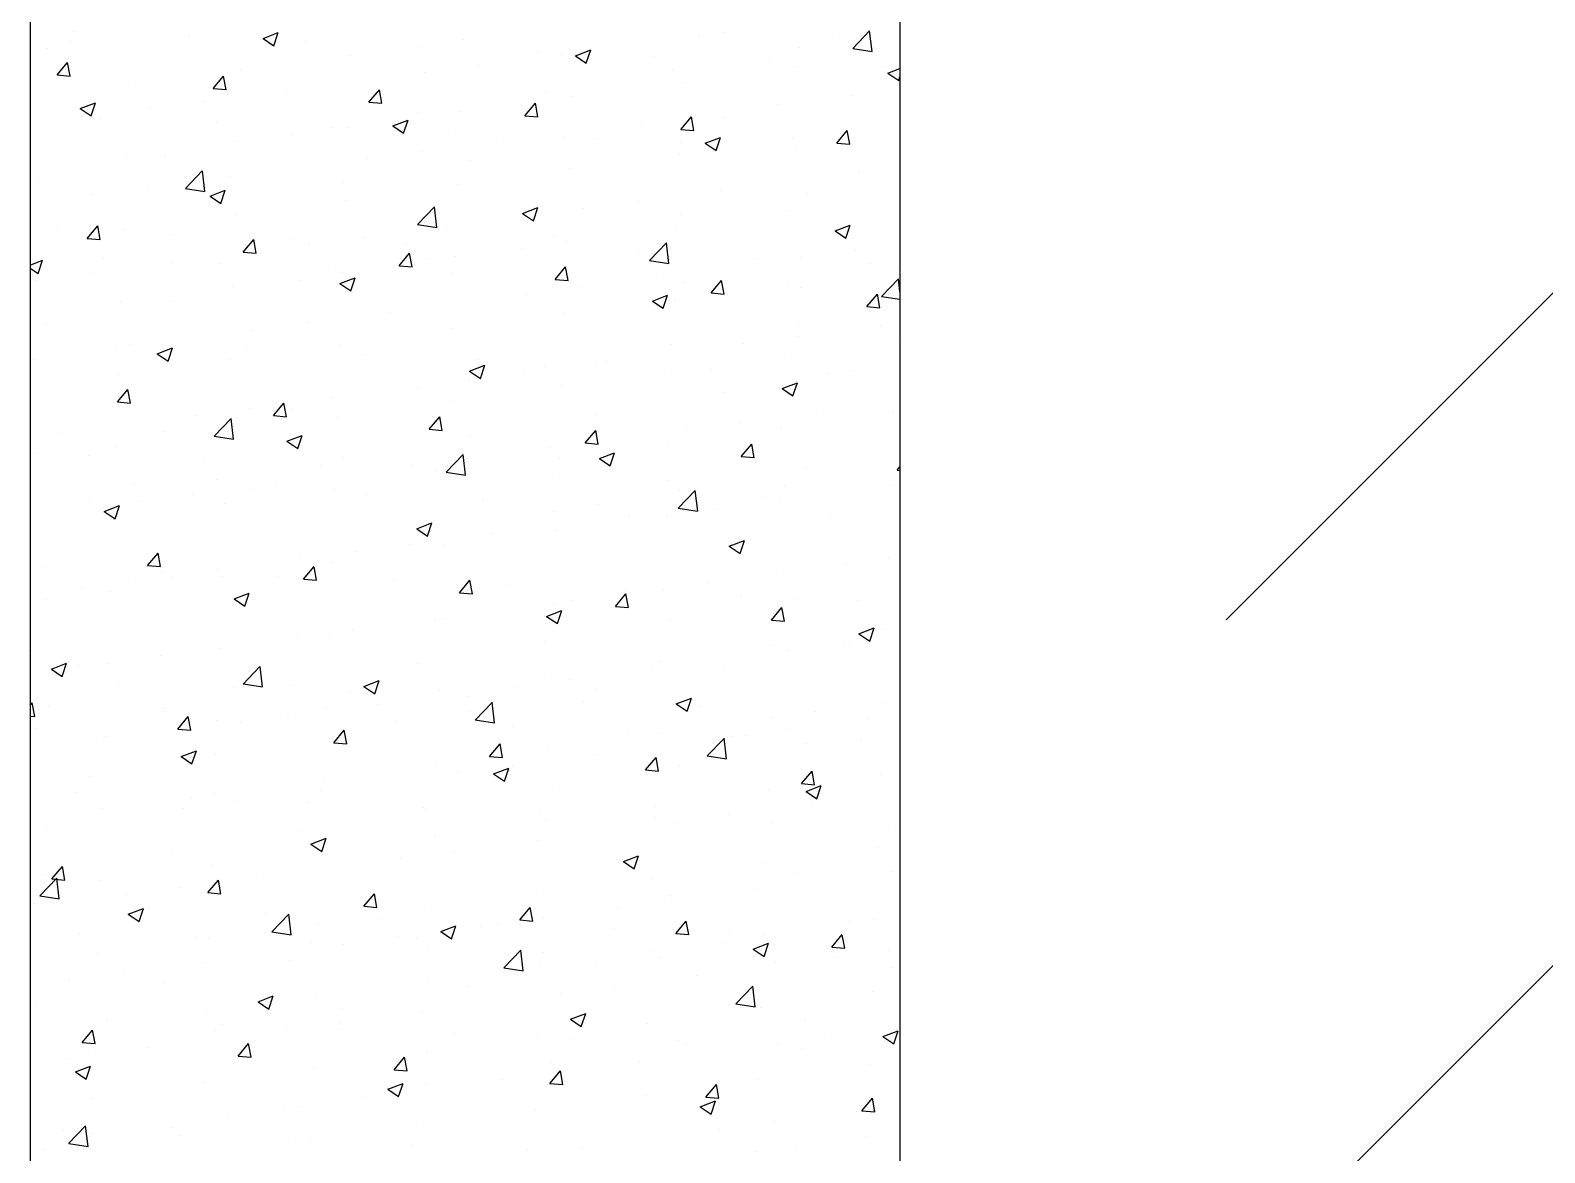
# Model space of a CAD drawing. Header units: millimetres. Extents: x 331487 to 517269, y 198509 to 399936.
# Drawn here: x 392220 to 392917, y 398399 to 398915 of the extents above; entities that cross this region are included whole.
import ezdxf

# ---------------------------------------------------------------- set-up
doc = ezdxf.new("R2010")
doc.units = ezdxf.units.MM
doc.header["$MEASUREMENT"] = 0
doc.linetypes.add('DASHED', pattern=[0.75, 0.5, -0.25])
doc.layers.add('9th_Sunk', color=251, linetype='DASHED', lineweight=5)
doc.layers.add('COLUMN', color=6, linetype='Continuous')

msp = doc.modelspace()

# ---------------------------------------------------------------- linework, layer by layer
at = {"layer": '9th_Sunk', "linetype": 'Continuous'}
for p, q in [((392770.13, 398643.65), (393662.96, 399536.48)), ((392770.13, 398334.29), (393972.32, 399536.48))]:
    msp.add_line(p, q, dxfattribs=at)
at = {"layer": 'COLUMN'}
for p, q in [((392220.13, 399936.48), (392220.13, 395451.48)), ((392620.13, 399536.48), (392620.13, 395051.48))]:
    msp.add_line(p, q, dxfattribs=at)
at = {"layer": 'COLUMN', "color": 2, "linetype": 'Continuous'}
for p, q in [((392239.92, 398914.08), (392239.92, 398914.08)), ((392327.17, 398911.07), (392334.17, 398913.76)), ((392332.14, 398907.71), (392334.17, 398913.76)), ((392539.13, 398913.98), (392539.13, 398913.98)), ((392598.38, 398906.36), (392606.17, 398914.47)), ((392607.29, 398904.99), (392606.19, 398914.49)), ((392238.41, 398909.73), (392238.41, 398909.73)), ((392293.3, 398911.82), (392293.3, 398911.82)), ((392327.17, 398911.07), (392332.15, 398907.71)), ((392346.69, 398909.57), (392346.69, 398909.57)), ((392400.07, 398907.31), (392400.07, 398907.31)), ((392419.28, 398910.65), (392419.28, 398910.65)), ((392527.39, 398911.8), (392527.39, 398911.8)), ((392573.7, 398906.86), (392573.7, 398906.86)), ((392592.51, 398911.72), (392592.51, 398911.72)), ((392227.91, 398906.46), (392227.91, 398906.46)), ((392232.46, 398894.29), (392237.28, 398900.03)), ((392238.44, 398893.76), (392237.28, 398900.03)), ((392367.34, 398903.16), (392367.34, 398903.16)), ((392453.45, 398905.06), (392453.45, 398905.06)), ((392464.23, 398903.48), (392464.23, 398903.48)), ((392470.88, 398903.06), (392477.89, 398905.75)), ((392470.89, 398903.06), (392475.86, 398899.71)), ((392475.86, 398899.7), (392477.88, 398905.75)), ((392506.83, 398902.8), (392506.83, 398902.8)), ((392560.22, 398900.55), (392560.22, 398900.55)), ((392598.4, 398906.37), (392607.29, 398904.99)), ((392232.46, 398894.29), (392238.44, 398893.76)), ((392304.19, 398888.01), (392309.01, 398893.76)), ((392310.16, 398887.48), (392309.01, 398893.75)), ((392316.83, 398896.75), (392316.83, 398896.75)), ((392401.33, 398895.2), (392401.33, 398895.2)), ((392426.36, 398898.5), (392426.36, 398898.5)), ((392515.38, 398896.85), (392515.38, 398896.85)), ((392571.85, 398898.31), (392571.85, 398898.31)), ((392613.6, 398898.29), (392613.6, 398898.29)), ((392614.6, 398895.05), (392620.13, 398897.18)), ((392614.6, 398895.05), (392619.57, 398891.7)), ((392619.57, 398891.7), (392620.13, 398893.37)), ((392265.48, 398889.71), (392265.48, 398889.71)), ((392304.19, 398888.01), (392310.17, 398887.49)), ((392338.17, 398886.89), (392338.17, 398886.89)), ((392375.92, 398881.74), (392380.74, 398887.48)), ((392381.89, 398881.21), (392380.73, 398887.48)), ((392457.06, 398886.84), (392457.06, 398886.84)), ((392519.91, 398890.81), (392519.91, 398890.81)), ((392243.15, 398878.82), (392250.15, 398881.5)), ((392243.15, 398878.82), (392248.12, 398875.46)), ((392248.12, 398875.46), (392250.15, 398881.5)), ((392300.3, 398881.9), (392300.3, 398881.9)), ((392375.92, 398881.74), (392381.89, 398881.21)), ((392447.64, 398875.46), (392452.46, 398881.21)), ((392453.62, 398874.93), (392452.46, 398881.2)), ((392469.4, 398884.41), (392469.4, 398884.41)), ((392563.99, 398880.64), (392563.99, 398880.64)), ((392597.66, 398884.9), (392597.66, 398884.9)), ((392252.32, 398874.42), (392252.32, 398874.42)), ((392275.26, 398878.61), (392275.26, 398878.61)), ((392305.71, 398872.17), (392305.71, 398872.17)), ((392386.86, 398870.81), (392393.86, 398873.5)), ((392391.83, 398867.45), (392393.86, 398873.49)), ((392398.74, 398876.83), (392398.74, 398876.83)), ((392418.06, 398877.36), (392418.06, 398877.36)), ((392447.64, 398875.46), (392453.62, 398874.94)), ((392501.08, 398872.36), (392501.08, 398872.36)), ((392519.37, 398869.19), (392524.19, 398874.93)), ((392525.34, 398868.66), (392524.19, 398874.93)), ((392526.11, 398875.65), (392526.11, 398875.65)), ((392539.34, 398874.89), (392539.34, 398874.89)), ((392340.42, 398866.82), (392340.42, 398866.82)), ((392359.09, 398869.91), (392359.09, 398869.91)), ((392366.12, 398869.87), (392366.12, 398869.87)), ((392386.86, 398870.81), (392391.84, 398867.45)), ((392412.47, 398867.66), (392412.47, 398867.66)), ((392465.85, 398865.4), (392465.85, 398865.4)), ((392481.02, 398864.88), (392481.02, 398864.88)), ((392519.37, 398869.19), (392525.34, 398868.66)), ((392530.58, 398862.8), (392537.58, 398865.49)), ((392535.55, 398859.44), (392537.57, 398865.49)), ((392570.64, 398865.02), (392570.64, 398865.02)), ((392591.09, 398862.91), (392595.91, 398868.66)), ((392597.07, 398862.38), (392595.91, 398868.65)), ((392315.61, 398863.47), (392315.61, 398863.47)), ((392400.05, 398859.06), (392400.05, 398859.06)), ((392437.93, 398864.04), (392437.93, 398864.04)), ((392519.24, 398863.15), (392519.24, 398863.15)), ((392530.58, 398862.8), (392535.55, 398859.44)), ((392572.62, 398860.89), (392572.62, 398860.89)), ((392591.09, 398862.91), (392597.07, 398862.39)), ((392264.27, 398856.42), (392264.27, 398856.42)), ((392282.1, 398856.81), (392282.1, 398856.81)), ((392375.02, 398855.76), (392375.02, 398855.76)), ((392422.7, 398854.87), (392422.7, 398854.87)), ((392468.19, 398851.12), (392468.19, 398851.12)), ((392518.7, 398857.52), (392518.7, 398857.52)), ((392223.78, 398846.8), (392223.78, 398846.8)), ((392291.47, 398842.05), (392299.26, 398850.17)), ((392300.38, 398840.68), (392299.27, 398850.18)), ((392311.86, 398847.45), (392311.86, 398847.45)), ((392364.38, 398844.86), (392364.38, 398844.86)), ((392416.84, 398844.08), (392416.84, 398844.08)), ((392600.84, 398849.51), (392600.84, 398849.51)), ((392248.96, 398839.16), (392248.96, 398839.16)), ((392273.99, 398842.46), (392273.99, 398842.46)), ((392291.48, 398842.06), (392300.38, 398840.68)), ((392302.84, 398838.55), (392309.84, 398841.24)), ((392302.84, 398838.55), (392307.81, 398835.2)), ((392307.81, 398835.2), (392309.84, 398841.24)), ((392537.68, 398841.2), (392537.68, 398841.2)), ((392577.53, 398839.9), (392577.53, 398839.9)), ((392306.06, 398834.85), (392306.06, 398834.85)), ((392314.39, 398830.18), (392314.39, 398830.18)), ((392364.91, 398836.58), (392364.91, 398836.58)), ((392398.19, 398825.5), (392405.98, 398833.61)), ((392407.1, 398824.13), (392406, 398833.63)), ((392446.55, 398830.55), (392453.56, 398833.23)), ((392446.55, 398830.55), (392451.53, 398827.19)), ((392451.52, 398827.19), (392453.55, 398833.23)), ((392474.77, 398832.92), (392474.77, 398832.92)), ((392499.81, 398836.21), (392499.81, 398836.21)), ((392569.42, 398831.73), (392569.42, 398831.73)), ((392232.85, 398823.32), (392232.85, 398823.32)), ((392246.34, 398819.07), (392251.16, 398824.81)), ((392247.75, 398824.84), (392247.75, 398824.84)), ((392252.31, 398818.54), (392251.16, 398824.81)), ((392263.05, 398823.13), (392263.05, 398823.13)), ((392398.21, 398825.51), (392407.1, 398824.13)), ((392411.62, 398824.6), (392411.62, 398824.6)), ((392517.48, 398824.23), (392517.48, 398824.23)), ((392519.21, 398829.89), (392519.21, 398829.89)), ((392590.27, 398822.54), (392597.27, 398825.23)), ((392595.24, 398819.18), (392597.27, 398825.22)), ((392246.34, 398819.07), (392252.32, 398818.55)), ((392286.23, 398821.07), (392286.23, 398821.07)), ((392318.06, 398812.79), (392322.89, 398818.54)), ((392324.04, 398812.26), (392322.88, 398818.53)), ((392339.62, 398818.81), (392339.62, 398818.81)), ((392348.71, 398816.32), (392348.71, 398816.32)), ((392373.75, 398819.62), (392373.75, 398819.62)), ((392393, 398816.56), (392393, 398816.56)), ((392460.89, 398819.88), (392460.89, 398819.88)), ((392466.97, 398817.83), (392466.97, 398817.83)), ((392504.92, 398808.94), (392512.71, 398817.06)), ((392513.83, 398807.58), (392512.72, 398817.08)), ((392590.27, 398822.54), (392595.24, 398819.18)), ((392253.94, 398809.89), (392253.94, 398809.89)), ((392318.06, 398812.79), (392324.04, 398812.27)), ((392389.79, 398806.52), (392394.61, 398812.26)), ((392395.77, 398805.99), (392394.61, 398812.26)), ((392402.57, 398809.87), (392402.57, 398809.87)), ((392415.63, 398810.79), (392415.63, 398810.79)), ((392446.38, 398814.3), (392446.38, 398814.3)), ((392499.76, 398812.05), (392499.76, 398812.05)), ((392553.14, 398809.79), (392553.14, 398809.79)), ((392574.53, 398810.07), (392574.53, 398810.07)), ((392599.56, 398813.37), (392599.56, 398813.37)), ((392220.13, 398806.81), (392225.82, 398808.99)), ((392220.13, 398805.42), (392223.79, 398802.95)), ((392223.79, 398802.95), (392225.82, 398808.99)), ((392247.68, 398803.02), (392247.68, 398803.02)), ((392285.56, 398808.01), (392285.56, 398808.01)), ((392307.32, 398807.64), (392307.32, 398807.64)), ((392360.7, 398805.38), (392360.7, 398805.38)), ((392363.69, 398803.29), (392363.69, 398803.29)), ((392389.79, 398806.52), (392395.77, 398805.99)), ((392414.08, 398803.13), (392414.08, 398803.13)), ((392461.52, 398800.24), (392466.34, 398805.99)), ((392467.49, 398799.71), (392466.34, 398805.98)), ((392504.93, 398808.96), (392513.83, 398807.58)), ((392606.53, 398807.54), (392606.53, 398807.54)), ((392619.55, 398805.48), (392619.55, 398805.48)), ((392222.65, 398799.72), (392222.65, 398799.72)), ((392313.18, 398796.89), (392313.18, 398796.89)), ((392344.26, 398799.86), (392344.26, 398799.86)), ((392362.53, 398798.29), (392369.53, 398800.98)), ((392362.53, 398798.29), (392367.51, 398794.94)), ((392367.5, 398794.94), (392369.53, 398800.98)), ((392461.52, 398800.24), (392467.49, 398799.72)), ((392467.46, 398800.87), (392467.46, 398800.87)), ((392473.5, 398796.77), (392473.5, 398796.77)), ((392511.37, 398801.76), (392511.37, 398801.76)), ((392520.85, 398798.61), (392520.85, 398798.61)), ((392533.24, 398793.97), (392538.06, 398799.71)), ((392539.22, 398793.44), (392538.06, 398799.71)), ((392568.21, 398798.44), (392568.21, 398798.44)), ((392574.23, 398796.36), (392574.23, 398796.36)), ((392611.64, 398792.39), (392619.43, 398800.51)), ((392620.13, 398794.63), (392619.45, 398800.52)), ((392261.84, 398789.85), (392261.84, 398789.85)), ((392285.94, 398789.85), (392285.94, 398789.85)), ((392448.47, 398793.47), (392448.47, 398793.47)), ((392506.24, 398790.28), (392513.25, 398792.97)), ((392506.24, 398790.28), (392511.22, 398786.93)), ((392511.22, 398786.93), (392513.24, 398792.97)), ((392516.27, 398790.94), (392516.27, 398790.94)), ((392533.24, 398793.97), (392539.22, 398793.44)), ((392604.97, 398787.69), (392609.79, 398793.44)), ((392610.94, 398787.16), (392609.79, 398793.43)), ((392611.66, 398792.41), (392620.13, 398791.09)), ((392385.31, 398785.16), (392385.31, 398785.16)), ((392465.76, 398784.54), (392465.76, 398784.54)), ((392604.97, 398787.69), (392610.95, 398787.17)), ((392227.62, 398779.84), (392227.62, 398779.84)), ((392322.4, 398776.88), (392322.4, 398776.88)), ((392347.44, 398780.17), (392347.44, 398780.17)), ((392414.41, 398777.5), (392414.41, 398777.5)), ((392573.4, 398780.23), (392573.4, 398780.23)), ((392611.13, 398778.91), (392611.13, 398778.91)), ((392259.25, 398768.56), (392259.25, 398768.56)), ((392266.34, 398770.24), (392266.34, 398770.24)), ((392278.51, 398766.04), (392285.51, 398768.73)), ((392283.48, 398762.68), (392285.51, 398768.73)), ((392319.72, 398767.98), (392319.72, 398767.98)), ((392362.47, 398770), (392362.47, 398770)), ((392515.08, 398770.22), (392515.08, 398770.22)), ((392548.22, 398770.63), (392548.22, 398770.63)), ((392573.26, 398773.93), (392573.26, 398773.93)), ((392618.33, 398772.19), (392618.33, 398772.19)), ((392221.38, 398763.58), (392221.38, 398763.58)), ((392278.51, 398766.04), (392283.48, 398762.68)), ((392311.96, 398763.6), (392311.96, 398763.6)), ((392373.1, 398765.73), (392373.1, 398765.73)), ((392422.22, 398758.03), (392429.22, 398760.72)), ((392426.48, 398763.47), (392426.48, 398763.47)), ((392427.19, 398754.67), (392429.22, 398760.72)), ((392479.87, 398761.22), (392479.87, 398761.22)), ((392485.07, 398762.32), (392485.07, 398762.32)), ((392566.99, 398765.15), (392566.99, 398765.15)), ((392260.62, 398756.56), (392260.62, 398756.56)), ((392422.16, 398754.03), (392422.16, 398754.03)), ((392422.22, 398758.03), (392427.2, 398754.68)), ((392447.19, 398757.33), (392447.19, 398757.33)), ((392456.76, 398760.21), (392456.76, 398760.21)), ((392515.05, 398757.65), (392515.05, 398757.65)), ((392533.25, 398758.96), (392533.25, 398758.96)), ((392586.63, 398756.71), (392586.63, 398756.71)), ((392597.36, 398758.28), (392597.36, 398758.28)), ((392260.21, 398743.85), (392265.03, 398749.59)), ((392266.19, 398743.32), (392265.03, 398749.59)), ((392398.45, 398750.2), (392398.45, 398750.2)), ((392464.54, 398751.25), (392464.54, 398751.25)), ((392539.04, 398748.26), (392539.04, 398748.26)), ((392565.93, 398750.02), (392572.94, 398752.71)), ((392565.93, 398750.02), (392570.91, 398746.67)), ((392570.91, 398746.67), (392572.93, 398752.71)), ((392260.21, 398743.85), (392266.19, 398743.33)), ((392321.13, 398740.73), (392321.13, 398740.73)), ((392331.94, 398737.57), (392336.76, 398743.32)), ((392337.92, 398737.05), (392336.76, 398743.31)), ((392340.13, 398740.19), (392340.13, 398740.19)), ((392359, 398745.72), (392359, 398745.72)), ((392413.2, 398744.21), (392413.2, 398744.21)), ((392584.82, 398739.47), (392584.82, 398739.47)), ((392296.1, 398737.44), (392296.1, 398737.44)), ((392304.73, 398728.08), (392312.52, 398736.2)), ((392313.64, 398726.72), (392312.53, 398736.22)), ((392331.94, 398737.57), (392337.92, 398737.05)), ((392361.26, 398736.71), (392361.26, 398736.71)), ((392403.67, 398731.3), (392408.49, 398737.04)), ((392409.64, 398730.77), (392408.48, 398737.04)), ((392480.73, 398738.25), (392480.73, 398738.25)), ((392546.95, 398734.48), (392546.95, 398734.48)), ((392617.12, 398738.9), (392617.12, 398738.9)), ((392232.94, 398729.12), (392232.94, 398729.12)), ((392281.81, 398730.18), (392281.81, 398730.18)), ((392304.74, 398728.1), (392313.64, 398726.72)), ((392310.75, 398730.31), (392310.75, 398730.31)), ((392338.2, 398725.78), (392345.2, 398728.47)), ((392338.2, 398725.78), (392343.17, 398722.42)), ((392343.17, 398722.42), (392345.2, 398728.46)), ((392403.67, 398731.3), (392409.64, 398730.78)), ((392422.41, 398728.24), (392422.41, 398728.24)), ((392475.39, 398725.02), (392480.21, 398730.77)), ((392481.37, 398724.49), (392480.21, 398730.76)), ((392521.91, 398731.19), (392521.91, 398731.19)), ((392565.77, 398731.86), (392565.77, 398731.86)), ((392223.49, 398720.17), (392223.49, 398720.17)), ((392246.86, 398719.14), (392246.86, 398719.14)), ((392259.4, 398723.27), (392259.4, 398723.27)), ((392411.45, 398711.53), (392419.24, 398719.65)), ((392420.36, 398710.17), (392419.26, 398719.67)), ((392458.76, 398722.87), (392458.76, 398722.87)), ((392475.39, 398725.02), (392481.37, 398724.5)), ((392481.91, 398717.77), (392488.91, 398720.46)), ((392486.88, 398714.41), (392488.91, 398720.46)), ((392513.83, 398724.36), (392513.83, 398724.36)), ((392547.12, 398718.75), (392551.94, 398724.49)), ((392547.12, 398718.75), (392553.09, 398718.23)), ((392553.09, 398718.22), (392551.94, 398724.49)), ((392300.25, 398716.88), (392300.25, 398716.88)), ((392353.63, 398714.63), (392353.63, 398714.63)), ((392364.09, 398718.23), (392364.09, 398718.23)), ((392395.85, 398714.59), (392395.85, 398714.59)), ((392407.01, 398712.37), (392407.01, 398712.37)), ((392420.89, 398717.89), (392420.89, 398717.89)), ((392463.32, 398717.96), (392463.32, 398717.96)), ((392481.91, 398717.77), (392486.89, 398714.41)), ((392577.23, 398713.27), (392577.23, 398713.27)), ((392618.84, 398712.47), (392620.13, 398714.01)), ((392618.84, 398712.47), (392620.13, 398712.36)), ((392267.95, 398705.71), (392267.95, 398705.71)), ((392305.77, 398708.22), (392305.77, 398708.22)), ((392332.7, 398706.28), (392332.7, 398706.28)), ((392411.47, 398711.55), (392420.36, 398710.17)), ((392411.98, 398710.92), (392411.98, 398710.92)), ((392460.39, 398710.12), (392460.39, 398710.12)), ((392513.78, 398707.86), (392513.78, 398707.86)), ((392567.16, 398705.61), (392567.16, 398705.61)), ((392615.9, 398705.61), (392615.9, 398705.61)), ((392247.45, 398698.21), (392247.45, 398698.21)), ((392269.79, 398698), (392269.79, 398698)), ((392294.82, 398701.29), (392294.82, 398701.29)), ((392321.33, 398703.45), (392321.33, 398703.45)), ((392360.04, 398703.42), (392360.04, 398703.42)), ((392374.71, 398701.2), (392374.71, 398701.2)), ((392428.1, 398698.94), (392428.1, 398698.94)), ((392518.18, 398694.98), (392525.96, 398703.1)), ((392518.92, 398703.26), (392518.92, 398703.26)), ((392527.09, 398693.62), (392525.98, 398703.11)), ((392558.51, 398700.03), (392558.51, 398700.03)), ((392564.56, 398698.57), (392564.56, 398698.57)), ((392254.18, 398693.52), (392261.18, 398696.21)), ((392254.18, 398693.52), (392259.15, 398690.17)), ((392259.15, 398690.17), (392261.18, 398696.21)), ((392309.53, 398697.02), (392309.53, 398697.02)), ((392460.6, 398693.25), (392460.6, 398693.25)), ((392481.48, 398696.68), (392481.48, 398696.68)), ((392495.61, 398691.75), (392495.61, 398691.75)), ((392512.62, 398691.07), (392512.62, 398691.07)), ((392518.19, 398695), (392527.08, 398693.62)), ((392520.64, 398695.04), (392520.64, 398695.04)), ((392534.86, 398694.43), (392534.86, 398694.43)), ((392588.24, 398692.17), (392588.24, 398692.17)), ((392258.19, 398689.98), (392258.19, 398689.98)), ((392397.89, 398685.52), (392404.89, 398688.2)), ((392397.89, 398685.52), (392402.86, 398682.16)), ((392402.86, 398682.16), (392404.89, 398688.2)), ((392462.11, 398684.67), (392462.11, 398684.67)), ((392394.58, 398678.45), (392394.58, 398678.45)), ((392402.28, 398683.24), (392402.28, 398683.24)), ((392410.76, 398677.63), (392410.76, 398677.63)), ((392432.45, 398683.43), (392432.45, 398683.43)), ((392541.6, 398677.51), (392548.61, 398680.2)), ((392541.6, 398677.51), (392546.58, 398674.15)), ((392546.57, 398674.15), (392548.6, 398680.19)), ((392274.09, 398668.63), (392278.91, 398674.38)), ((392280.06, 398668.1), (392278.91, 398674.37)), ((392343.96, 398673.23), (392343.96, 398673.23)), ((392358.83, 398670.13), (392358.83, 398670.13)), ((392369.55, 398675.15), (392369.55, 398675.15)), ((392614.68, 398672.32), (392614.68, 398672.32)), ((392226.97, 398668.31), (392226.97, 398668.31)), ((392274.09, 398668.63), (392280.07, 398668.11)), ((392280.35, 398666.05), (392280.35, 398666.05)), ((392285.64, 398663.22), (392285.64, 398663.22)), ((392306.39, 398666.84), (392306.39, 398666.84)), ((392308.31, 398663.73), (392308.31, 398663.73)), ((392333.73, 398663.8), (392333.73, 398663.8)), ((392345.81, 398662.35), (392350.64, 398668.1)), ((392351.79, 398661.83), (392350.63, 398668.09)), ((392563.34, 398665.28), (392563.34, 398665.28)), ((392595.36, 398668.9), (392595.36, 398668.9)), ((392243.48, 398658.56), (392243.48, 398658.56)), ((392256.97, 398656.69), (392256.97, 398656.69)), ((392268.52, 398661.85), (392268.52, 398661.85)), ((392313.87, 398653.26), (392320.87, 398655.95)), ((392318.84, 398649.91), (392320.87, 398655.95)), ((392345.81, 398662.35), (392351.79, 398661.83)), ((392387.12, 398661.54), (392387.12, 398661.54)), ((392417.54, 398656.08), (392422.36, 398661.82)), ((392417.54, 398656.08), (392423.52, 398655.56)), ((392423.52, 398655.55), (392422.36, 398661.82)), ((392440.5, 398659.29), (392440.5, 398659.29)), ((392493.88, 398657.03), (392493.88, 398657.03)), ((392511.4, 398657.78), (392511.4, 398657.78)), ((392532.21, 398660.59), (392532.21, 398660.59)), ((392227.32, 398653.21), (392227.32, 398653.21)), ((392313.87, 398653.26), (392318.84, 398649.91)), ((392460.89, 398651.38), (392460.89, 398651.38)), ((392469.3, 398652.31), (392469.3, 398652.31)), ((392489.27, 398649.8), (392494.09, 398655.55)), ((392489.27, 398649.8), (392495.24, 398649.28)), ((392495.24, 398649.28), (392494.09, 398655.54)), ((392494.33, 398655.6), (392494.33, 398655.6)), ((392547.26, 398654.77), (392547.26, 398654.77)), ((392560.99, 398643.53), (392565.81, 398649.27)), ((392566.97, 398643), (392565.81, 398649.27)), ((392573.11, 398653.6), (392573.11, 398653.6)), ((392600.65, 398652.52), (392600.65, 398652.52)), ((392406.15, 398643.99), (392406.15, 398643.99)), ((392409.55, 398644.34), (392409.55, 398644.34)), ((392457.58, 398645.25), (392464.58, 398647.94)), ((392457.58, 398645.25), (392462.56, 398641.9)), ((392462.55, 398641.9), (392464.58, 398647.94)), ((392514.79, 398643.59), (392514.79, 398643.59)), ((392560.99, 398643.53), (392566.97, 398643.01)), ((392343.24, 398635.71), (392343.24, 398635.71)), ((392357.61, 398636.84), (392357.61, 398636.84)), ((392368.27, 398639.01), (392368.27, 398639.01)), ((392601.29, 398637.25), (392608.3, 398639.93)), ((392601.29, 398637.25), (392606.27, 398633.89)), ((392606.27, 398633.89), (392608.29, 398639.93)), ((392613.47, 398639.03), (392613.47, 398639.03)), ((392220.17, 398629.31), (392220.13, 398629.64)), ((392220.13, 398629.31), (392220.17, 398629.31)), ((392307.1, 398630.44), (392307.1, 398630.44)), ((392456.47, 398633.58), (392456.47, 398633.58)), ((392562.13, 398631.99), (392562.13, 398631.99)), ((392569.06, 398629.46), (392569.06, 398629.46)), ((392594.09, 398632.76), (392594.09, 398632.76)), ((392597.07, 398631.65), (392597.07, 398631.65)), ((392229.85, 398621.01), (392236.85, 398623.7)), ((392229.85, 398621.01), (392234.82, 398617.65)), ((392234.82, 398617.65), (392236.84, 398623.7)), ((392242.21, 398622.41), (392242.21, 398622.41)), ((392255.76, 398623.4), (392255.76, 398623.4)), ((392280.08, 398627.4), (392280.08, 398627.4)), ((392317.99, 398614.12), (392325.77, 398622.24)), ((392326.89, 398612.76), (392325.79, 398622.25)), ((392398.15, 398623.57), (392398.15, 398623.57)), ((392505.9, 398621.15), (392505.9, 398621.15)), ((392510.19, 398624.49), (392510.19, 398624.49)), ((392538.75, 398621.64), (392538.75, 398621.64)), ((392260.88, 398614.95), (392260.88, 398614.95)), ((392318, 398614.14), (392326.89, 398612.76)), ((392373.56, 398613), (392380.56, 398615.69)), ((392378.53, 398609.64), (392380.56, 398615.69)), ((392459.68, 398618.09), (392459.68, 398618.09)), ((392468.03, 398616.16), (392468.03, 398616.16)), ((392314.26, 398612.7), (392314.26, 398612.7)), ((392339.83, 398613.56), (392339.83, 398613.56)), ((392367.64, 398610.44), (392367.64, 398610.44)), ((392373.56, 398613), (392378.53, 398609.65)), ((392408.33, 398611.05), (392408.33, 398611.05)), ((392421.02, 398608.19), (392421.02, 398608.19)), ((392442.99, 398612.87), (392442.99, 398612.87)), ((392480.43, 398611.63), (392480.43, 398611.63)), ((392517.27, 398604.99), (392524.27, 398607.68)), ((392522.24, 398601.64), (392524.27, 398607.68)), ((392220.13, 398604.33), (392221.06, 398605.43)), ((392222.21, 398599.16), (392221.06, 398605.43)), ((392228.58, 398603.78), (392228.58, 398603.78)), ((392281.51, 398603.55), (392281.51, 398603.55)), ((392281.96, 398601.52), (392281.96, 398601.52)), ((392356.39, 398603.55), (392356.39, 398603.55)), ((392379.84, 398604.55), (392379.84, 398604.55)), ((392422.11, 398601.61), (392422.11, 398601.61)), ((392424.71, 398597.57), (392432.5, 398605.69)), ((392433.62, 398596.2), (392432.51, 398605.7)), ((392474.41, 398605.93), (392474.41, 398605.93)), ((392517.27, 398604.99), (392522.25, 398601.64)), ((392527.79, 398603.68), (392527.79, 398603.68)), ((392581.17, 398601.42), (392581.17, 398601.42)), ((392612.25, 398605.74), (392612.25, 398605.74)), ((392220.13, 398599.35), (392222.22, 398599.16)), ((392223.19, 398593.54), (392223.19, 398593.54)), ((392287.96, 398593.41), (392292.78, 398599.16)), ((392287.96, 398593.41), (392293.94, 398592.89)), ((392293.94, 398592.88), (392292.78, 398599.15)), ((392305.88, 398597.15), (392305.88, 398597.15)), ((392316.93, 398596.27), (392316.93, 398596.27)), ((392335.35, 398599.26), (392335.35, 398599.26)), ((392341.97, 398599.56), (392341.97, 398599.56)), ((392388.73, 398597.01), (392388.73, 398597.01)), ((392424.72, 398597.58), (392433.62, 398596.2)), ((392442.11, 398594.75), (392442.11, 398594.75)), ((392560.91, 398598.7), (392560.91, 398598.7)), ((392567.78, 398593.32), (392567.78, 398593.32)), ((392605.66, 398598.3), (392605.66, 398598.3)), ((392253.78, 398587.95), (392253.78, 398587.95)), ((392254.54, 398590.11), (392254.54, 398590.11)), ((392359.69, 398587.14), (392364.51, 398592.88)), ((392359.69, 398587.14), (392365.67, 398586.61)), ((392363.79, 398591.6), (392363.79, 398591.6)), ((392365.67, 398586.61), (392364.51, 398592.87)), ((392431.42, 398580.86), (392436.24, 398586.61)), ((392437.39, 398580.33), (392436.24, 398586.6)), ((392495.49, 398592.5), (392495.49, 398592.5)), ((392508.97, 398591.2), (392508.97, 398591.2)), ((392531.43, 398581.02), (392539.22, 398589.13)), ((392540.34, 398579.65), (392539.24, 398589.15)), ((392542.75, 398590.02), (392542.75, 398590.02)), ((392548.87, 398590.24), (392548.87, 398590.24)), ((392576.94, 398586.64), (392576.94, 398586.64)), ((392602.26, 398587.99), (392602.26, 398587.99)), ((392289.54, 398580.75), (392296.54, 398583.44)), ((392289.54, 398580.75), (392294.51, 398577.39)), ((392294.51, 398577.39), (392296.54, 398583.43)), ((392305.47, 398581.59), (392305.47, 398581.59)), ((392431.42, 398580.86), (392437.39, 398580.34)), ((392458.46, 398584.8), (392458.46, 398584.8)), ((392479.59, 398581.71), (392479.59, 398581.71)), ((392503.14, 398574.58), (392507.96, 398580.33)), ((392509.12, 398574.06), (392507.96, 398580.32)), ((392531.45, 398581.03), (392540.34, 398579.65)), ((392407.12, 398577.76), (392407.12, 398577.76)), ((392416.69, 398573.42), (392416.69, 398573.42)), ((392433.25, 398572.74), (392440.25, 398575.43)), ((392433.25, 398572.74), (392438.22, 398569.38)), ((392438.22, 398569.38), (392440.25, 398575.43)), ((392441.72, 398576.72), (392441.72, 398576.72)), ((392503.14, 398574.58), (392509.12, 398574.06)), ((392518.62, 398576.63), (392518.62, 398576.63)), ((392574.87, 398568.31), (392579.69, 398574.05)), ((392580.84, 398567.78), (392579.69, 398574.05)), ((392611.04, 398572.45), (392611.04, 398572.45)), ((392247.16, 398571.58), (392247.16, 398571.58)), ((392355.18, 398570.26), (392355.18, 398570.26)), ((392460.3, 398566.62), (392460.3, 398566.62)), ((392559.69, 398565.41), (392559.69, 398565.41)), ((392574.87, 398568.31), (392580.85, 398567.79)), ((392576.96, 398564.73), (392583.96, 398567.42)), ((392581.93, 398561.37), (392583.96, 398567.42)), ((392240.98, 398564.12), (392240.98, 398564.12)), ((392294.37, 398561.87), (392294.37, 398561.87)), ((392304.67, 398563.86), (392304.67, 398563.86)), ((392315.66, 398560.12), (392315.66, 398560.12)), ((392347.75, 398559.61), (392347.75, 398559.61)), ((392353.53, 398565.11), (392353.53, 398565.11)), ((392576.96, 398564.73), (392581.94, 398561.38)), ((392579.35, 398558.86), (392579.35, 398558.86)), ((392253.32, 398556.82), (392253.32, 398556.82)), ((392290.62, 398556.83), (392290.62, 398556.83)), ((392401.13, 398557.36), (392401.13, 398557.36)), ((392401.98, 398556.61), (392401.98, 398556.61)), ((392454.51, 398555.1), (392454.51, 398555.1)), ((392457.24, 398551.51), (392457.24, 398551.51)), ((392507.75, 398557.91), (392507.75, 398557.91)), ((392507.89, 398552.84), (392507.89, 398552.84)), ((392541.48, 398553.88), (392541.48, 398553.88)), ((392227.47, 398548.51), (392227.47, 398548.51)), ((392343.67, 398546.6), (392343.67, 398546.6)), ((392405.9, 398544.47), (392405.9, 398544.47)), ((392516.44, 398550.58), (392516.44, 398550.58)), ((392561.28, 398550.59), (392561.28, 398550.59)), ((392614.66, 398548.33), (392614.66, 398548.33)), ((392349.23, 398540.49), (392356.23, 398543.17)), ((392349.23, 398540.49), (392354.2, 398537.13)), ((392354.2, 398537.13), (392356.23, 398543.17)), ((392453.29, 398542.27), (392453.29, 398542.27)), ((392609.82, 398539.16), (392609.82, 398539.16)), ((392285.35, 398536.59), (392285.35, 398536.59)), ((392303.45, 398530.57), (392303.45, 398530.57)), ((392353.96, 398536.97), (392353.96, 398536.97)), ((392390.38, 398533.98), (392390.38, 398533.98)), ((392415.41, 398537.28), (392415.41, 398537.28)), ((392492.94, 398532.48), (392499.94, 398535.17)), ((392492.94, 398532.48), (392497.91, 398529.12)), ((392497.91, 398529.12), (392499.94, 398535.16)), ((392558.48, 398532.12), (392558.48, 398532.12)), ((392224.52, 398516.71), (392232.31, 398524.83)), ((392227.03, 398526.58), (392227.03, 398526.58)), ((392230.11, 398524.47), (392234.93, 398530.21)), ((392230.11, 398524.47), (392236.09, 398523.94)), ((392233.43, 398515.34), (392232.32, 398524.84)), ((392236.09, 398523.94), (392234.93, 398530.21)), ((392252.11, 398523.53), (392252.11, 398523.53)), ((392301.84, 398518.19), (392306.66, 398523.94)), ((392307.81, 398517.66), (392306.66, 398523.93)), ((392327.22, 398525.67), (392327.22, 398525.67)), ((392506.54, 398524.62), (392506.54, 398524.62)), ((392572.81, 398526.97), (392572.81, 398526.97)), ((392616.2, 398527.73), (392616.2, 398527.73)), ((392224.53, 398516.72), (392233.43, 398515.34)), ((392264.32, 398517.39), (392264.32, 398517.39)), ((392289.35, 398520.68), (392289.35, 398520.68)), ((392301.84, 398518.19), (392307.82, 398517.67)), ((392373.56, 398511.92), (392378.39, 398517.66)), ((392379.54, 398511.39), (392378.38, 398517.66)), ((392456.03, 398518.22), (392456.03, 398518.22)), ((392514.49, 398516.96), (392514.49, 398516.96)), ((392553.04, 398519.42), (392553.04, 398519.42)), ((392221.51, 398513.02), (392221.51, 398513.02)), ((392265.2, 398508.23), (392272.21, 398510.92)), ((392270.18, 398504.88), (392272.2, 398510.92)), ((392274.89, 398510.77), (392274.89, 398510.77)), ((392373.57, 398511.92), (392379.54, 398511.39)), ((392404.68, 398511.18), (392404.68, 398511.18)), ((392445.29, 398505.64), (392450.11, 398511.39)), ((392451.27, 398505.11), (392450.11, 398511.38)), ((392490.14, 398511.14), (392490.14, 398511.14)), ((392515.17, 398514.43), (392515.17, 398514.43)), ((392265.21, 398508.23), (392270.18, 398504.88)), ((392328.27, 398508.51), (392328.27, 398508.51)), ((392331.24, 398500.16), (392339.03, 398508.27)), ((392340.15, 398498.79), (392339.05, 398508.29)), ((392352.75, 398503.68), (392352.75, 398503.68)), ((392381.66, 398506.26), (392381.66, 398506.26)), ((392408.92, 398500.22), (392415.92, 398502.91)), ((392413.89, 398496.87), (392415.92, 398502.91)), ((392426.98, 398502.82), (392426.98, 398502.82)), ((392435.04, 398504), (392435.04, 398504)), ((392445.29, 398505.64), (392451.27, 398505.12)), ((392456.17, 398506.95), (392456.17, 398506.95)), ((392517.02, 398499.37), (392521.84, 398505.11)), ((392522.99, 398498.84), (392521.84, 398505.11)), ((392596.77, 398505.02), (392596.77, 398505.02)), ((392608.61, 398505.87), (392608.61, 398505.87)), ((392242.59, 398499.59), (392242.59, 398499.59)), ((392295.98, 398497.33), (392295.98, 398497.33)), ((392302.24, 398497.28), (392302.24, 398497.28)), ((392331.26, 398500.17), (392340.15, 398498.79)), ((392389.11, 398497.84), (392389.11, 398497.84)), ((392397.86, 398496.94), (392397.86, 398496.94)), ((392408.92, 398500.22), (392413.89, 398496.87)), ((392488.42, 398501.75), (392488.42, 398501.75)), ((392517.02, 398499.37), (392522.99, 398498.84)), ((392541.8, 398499.49), (392541.8, 398499.49)), ((392557.26, 398498.83), (392557.26, 398498.83)), ((392588.74, 398493.09), (392593.56, 398498.84)), ((392594.72, 398492.56), (392593.56, 398498.83)), ((392595.19, 398497.23), (392595.19, 398497.23)), ((392250.89, 398490.24), (392250.89, 398490.24)), ((392349.36, 398495.08), (392349.36, 398495.08)), ((392364.07, 398494.54), (392364.07, 398494.54)), ((392402.74, 398492.82), (392402.74, 398492.82)), ((392437.97, 398483.6), (392445.76, 398491.72)), ((392446.88, 398482.24), (392445.77, 398491.74)), ((392456.12, 398490.57), (392456.12, 398490.57)), ((392505.32, 398491.33), (392505.32, 398491.33)), ((392538.45, 398495.01), (392538.45, 398495.01)), ((392552.63, 398492.22), (392559.63, 398494.9)), ((392552.63, 398492.22), (392557.61, 398488.86)), ((392557.6, 398488.86), (392559.63, 398494.9)), ((392588.74, 398493.09), (392594.72, 398492.57)), ((392614.92, 398491.59), (392614.92, 398491.59)), ((392300.92, 398486.23), (392300.92, 398486.23)), ((392339.54, 398486.93), (392339.54, 398486.93)), ((392437.98, 398483.62), (392446.88, 398482.24)), ((392454.81, 398484.93), (392454.81, 398484.93)), ((392480.14, 398485), (392480.14, 398485)), ((392509.51, 398488.31), (392509.51, 398488.31)), ((392562.89, 398486.06), (392562.89, 398486.06)), ((392589.89, 398488.29), (392589.89, 398488.29)), ((392616.27, 398483.8), (392616.27, 398483.8)), ((392238.01, 398477.95), (392238.01, 398477.95)), ((392263.04, 398481.24), (392263.04, 398481.24)), ((392281.22, 398476.92), (392281.22, 398476.92)), ((392403.47, 398477.89), (392403.47, 398477.89)), ((392421.82, 398474.99), (392421.82, 398474.99)), ((392488.86, 398474.99), (392488.86, 398474.99)), ((392526.74, 398479.98), (392526.74, 398479.98)), ((392544.69, 398467.05), (392552.48, 398475.17)), ((392553.6, 398465.69), (392552.5, 398475.19)), ((392324.9, 398467.97), (392331.9, 398470.66)), ((392324.9, 398467.97), (392329.87, 398464.62)), ((392329.87, 398464.61), (392331.89, 398470.66)), ((392351.53, 398470.39), (392351.53, 398470.39)), ((392463.83, 398471.7), (392463.83, 398471.7)), ((392607.39, 398472.58), (392607.39, 398472.58)), ((392222.9, 398466.91), (392222.9, 398466.91)), ((392301.02, 398463.99), (392301.02, 398463.99)), ((392363.5, 398464.98), (392363.5, 398464.98)), ((392400.67, 398463.38), (392400.67, 398463.38)), ((392468.61, 398459.96), (392475.61, 398462.65)), ((392473.58, 398456.61), (392475.61, 398462.65)), ((392544.71, 398467.07), (392553.6, 398465.69)), ((392556.05, 398465.54), (392556.05, 398465.54)), ((392243.99, 398449.25), (392248.81, 398454.99)), ((392249.96, 398448.72), (392248.81, 398454.99)), ((392249.68, 398456.95), (392249.68, 398456.95)), ((392255, 398459.94), (392255, 398459.94)), ((392305.18, 398454.96), (392305.18, 398454.96)), ((392308.38, 398457.68), (392308.38, 398457.68)), ((392337.77, 398455.1), (392337.77, 398455.1)), ((392361.76, 398455.43), (392361.76, 398455.43)), ((392362.8, 398458.4), (392362.8, 398458.4)), ((392468.61, 398459.96), (392473.58, 398456.61)), ((392504.11, 398458.05), (392504.11, 398458.05)), ((392576.65, 398460.01), (392576.65, 398460.01)), ((392612.32, 398451.95), (392619.32, 398454.64)), ((392617.29, 398448.6), (392619.32, 398454.64)), ((392243.99, 398449.25), (392249.97, 398448.72)), ((392315.71, 398442.97), (392320.53, 398448.72)), ((392321.69, 398442.44), (392320.53, 398448.71)), ((392415.14, 398453.17), (392415.14, 398453.17)), ((392453.6, 398451.64), (392453.6, 398451.64)), ((392468.53, 398450.91), (392468.53, 398450.91)), ((392518.33, 398450), (392518.33, 398450)), ((392521.91, 398448.66), (392521.91, 398448.66)), ((392563.58, 398448.85), (392563.58, 398448.85)), ((392588.62, 398452.15), (392588.62, 398452.15)), ((392612.32, 398451.95), (392617.3, 398448.6)), ((392236.74, 398441.8), (392236.74, 398441.8)), ((392246.86, 398444.95), (392246.86, 398444.95)), ((392274.61, 398446.79), (392274.61, 398446.79)), ((392315.71, 398442.97), (392321.69, 398442.45)), ((392387.44, 398436.7), (392392.26, 398442.44)), ((392393.42, 398436.17), (392392.26, 398442.44)), ((392402.25, 398444.6), (392402.25, 398444.6)), ((392460.01, 398439.99), (392460.01, 398439.99)), ((392500.43, 398440.54), (392500.43, 398440.54)), ((392575.29, 398446.4), (392575.29, 398446.4)), ((392240.87, 398435.72), (392247.88, 398438.41)), ((392240.87, 398435.72), (392245.85, 398432.36)), ((392245.84, 398432.36), (392247.87, 398438.4)), ((392350.31, 398437.1), (392350.31, 398437.1)), ((392387.44, 398436.7), (392393.42, 398436.17)), ((392459.17, 398430.42), (392463.99, 398436.17)), ((392462.56, 398435.55), (392462.56, 398435.55)), ((392465.14, 398429.89), (392463.99, 398436.16)), ((392606.17, 398439.29), (392606.17, 398439.29)), ((392299.8, 398430.7), (392299.8, 398430.7)), ((392384.59, 398427.71), (392391.59, 398430.4)), ((392384.59, 398427.71), (392389.56, 398424.35)), ((392389.56, 398424.35), (392391.59, 398430.4)), ((392401.69, 398429.98), (392401.69, 398429.98)), ((392437.52, 398432.26), (392437.52, 398432.26)), ((392459.17, 398430.42), (392465.14, 398429.9)), ((392530.89, 398424.15), (392535.71, 398429.89)), ((392536.87, 398423.62), (392535.71, 398429.89)), ((392554.83, 398432.25), (392554.83, 398432.25)), ((392248.46, 398423.66), (392248.46, 398423.66)), ((392343.37, 398419.97), (392343.37, 398419.97)), ((392374.37, 398423.94), (392374.37, 398423.94)), ((392502.89, 398424.76), (392502.89, 398424.76)), ((392528.3, 398419.7), (392535.3, 398422.39)), ((392528.3, 398419.7), (392533.27, 398416.35)), ((392530.89, 398424.15), (392536.87, 398423.62)), ((392533.27, 398416.34), (392535.3, 398422.39)), ((392602.62, 398417.87), (392607.44, 398423.62)), ((392608.59, 398417.34), (392607.44, 398423.61)), ((392311.46, 398415.66), (392311.46, 398415.66)), ((392336.49, 398418.96), (392336.49, 398418.96)), ((392452.38, 398418.35), (392452.38, 398418.35)), ((392562.31, 398412.71), (392562.31, 398412.71)), ((392600.18, 398417.69), (392600.18, 398417.69)), ((392602.62, 398417.87), (392608.6, 398417.35)), ((392235.52, 398408.84), (392235.52, 398408.84)), ((392237.78, 398402.74), (392245.57, 398410.86)), ((392246.69, 398401.38), (392245.58, 398410.88)), ((392248.3, 398407.35), (392248.3, 398407.35)), ((392285.05, 398409.96), (392285.05, 398409.96)), ((392288.91, 398406.58), (392288.91, 398406.58)), ((392401.04, 398411.31), (392401.04, 398411.31)), ((392537.28, 398409.41), (392537.28, 398409.41)), ((392604.96, 398406.01), (392604.96, 398406.01)), ((392226.73, 398399.95), (392226.73, 398399.95)), ((392237.79, 398402.76), (392246.69, 398401.38)), ((392342.29, 398404.33), (392342.29, 398404.33)), ((392349.1, 398403.82), (392349.1, 398403.82)), ((392395.67, 398402.07), (392395.67, 398402.07)), ((392449.05, 398399.81), (392449.05, 398399.81)), ((392474.12, 398401.1), (392474.12, 398401.1)), ((392553.61, 398398.96), (392553.61, 398398.96)), ((392572.52, 398400.34), (392572.52, 398400.34))]:
    msp.add_line(p, q, dxfattribs=at)

doc.saveas('drawing.dxf')
